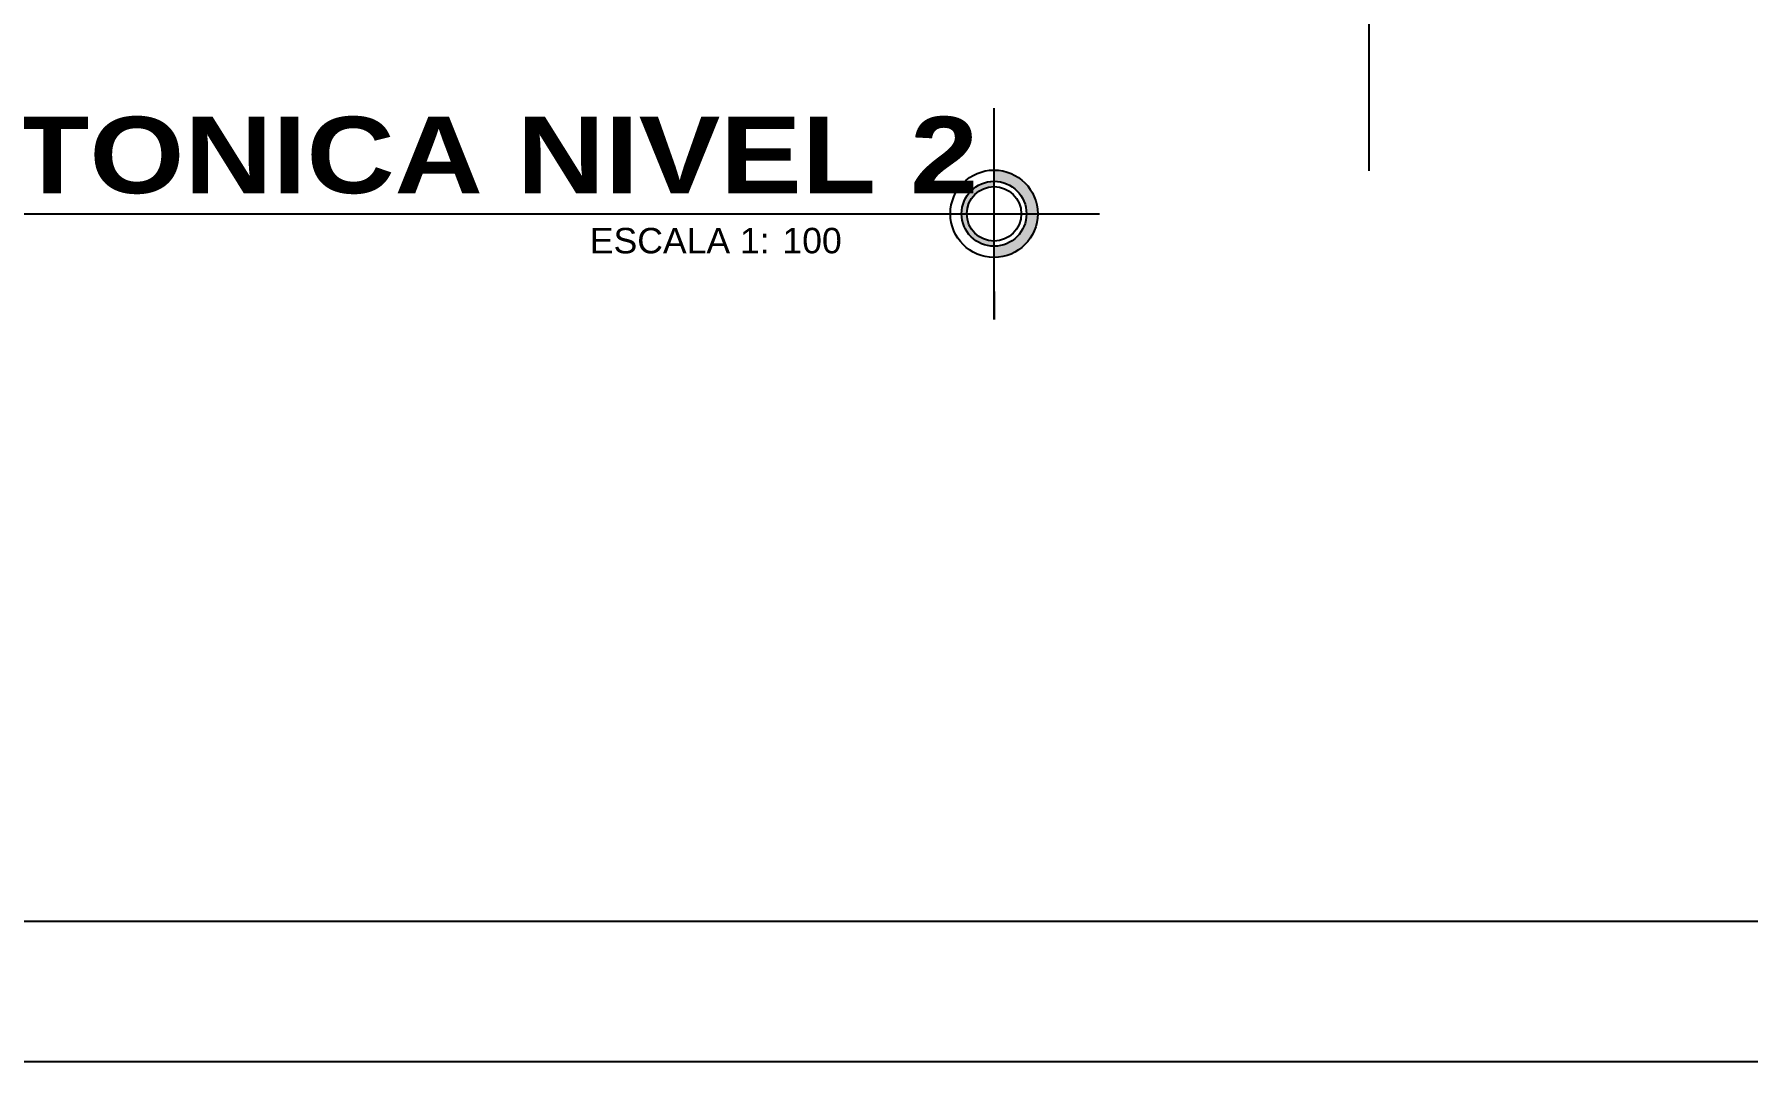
# Model space of a CAD drawing. Header units: inches. Extents: x -370 to 18, y -197 to 199.
# Drawn here: x -25.25 to -13.03, y -47.63 to -40.31 of the extents above; entities that cross this region are included whole.
import ezdxf

# ---------------------------------------------------------------- set-up
doc = ezdxf.new("R2010")
doc.units = ezdxf.units.IN
doc.header["$MEASUREMENT"] = 0
doc.layers.add('MUEBLES', color=7, linetype='Continuous')
doc.styles.add('1', font='arial.ttf')
doc.styles.add('2', font='')
doc.styles.get('2').set_extended_font_data('Arial Black')

# ---------------------------------------------------------------- blocks, each defined once
blk = doc.blocks.new('*U44')
h = blk.add_hatch(color=1)
h.paths.add_polyline_path([(15.89, 0.255), (15.89, 0.343, -0.414214), (16.233, 0), (16.145, 0, 0.414214)])
h.paths.add_polyline_path([(16.145, 0), (16.233, 0, -0.414214), (15.89, -0.343), (15.89, -0.255, 0.414214)])
h = blk.add_hatch(color=1)
h.paths.add_polyline_path([(15.635, 0), (15.676, 0, 0.414214), (15.89, -0.214), (15.89, -0.255, -0.414214)])
h.paths.add_polyline_path([(15.89, 0.255), (15.89, 0.214, 0.414214), (15.676, 0), (15.635, 0, -0.414214)])
at = {"color": 13}
for p, q in [((15.89, -0.83), (15.89, 0.83)), ((0, 0), (16.72, 0))]:
    blk.add_line(p, q, dxfattribs=at)
at = {"color": 5}
for p, q in [((15.89, 0.611), (15.89, 0.83)), ((16.501, 0), (16.72, 0)), ((15.89, -0.611), (15.89, -0.83))]:
    blk.add_line(p, q, dxfattribs=at)
at = {"color": 13}
for radius in [0.343, 0.255, 0.214]:
    blk.add_circle((15.89, 0), radius, dxfattribs=at)
at = {"color": 2, "linetype": 'Continuous', "style": '1'}
blk.add_text('ESCALA 1:', height=0.2, dxfattribs=at).set_placement((12.714, -0.311))
at = {"color": 1, "linetype": 'Continuous', "style": '2'}
blk.add_attdef('TITULO', (0.308, 0.162), '', height=0.6, dxfattribs=at)
at = {"color": 2, "style": '1'}
blk.add_attdef('ESCALA', (14.227, -0.311), '', height=0.2, dxfattribs=at)
at = {"color": 2, "linetype": 'Continuous', "style": '1'}
blk.add_attdef('DESCRIPCION', (0.308, -0.373), '', height=0.2, dxfattribs=at)

msp = doc.modelspace()

# ---------------------------------------------------------------- linework, layer by layer
at = {"color": 8}
msp.add_line((-15.72995, -32.21756), (-15.72995, -41.28011), dxfattribs=at)
at = {"layer": 'MUEBLES', "color": 1}
msp.add_lwpolyline([(17.83459, -5.5799), (17.83459, -47.6299), (-41.56541, -47.6299), (-41.56541, -5.5799)], close=True, dxfattribs=at)
at = {"layer": 'MUEBLES', "color": 6}
msp.add_lwpolyline([(15.83459, -6.5799), (15.83459, -46.6299), (-39.56541, -46.6299), (-39.56541, -6.5799)], close=True, dxfattribs=at)

# ---------------------------------------------------------------- block references
ref = msp.add_blockref('*U44', (-32.81985, -41.58696), dxfattribs=dict(xscale=0.9073029058261515, yscale=0.9073029058261515, zscale=0.9073029058261515))
ref.add_attrib('TITULO', 'PLAN ARQUITECTONICA NIVEL 2', (-32.54019, -41.44019), dxfattribs={"color": 1, "linetype": 'Continuous', "height": 0.5443817, "style": '2'})
ref.add_attrib('ESCALA', '100', (-19.91135, -41.86869), dxfattribs={"color": 2, "height": 0.181461, "style": '1'})

doc.saveas('drawing.dxf')
